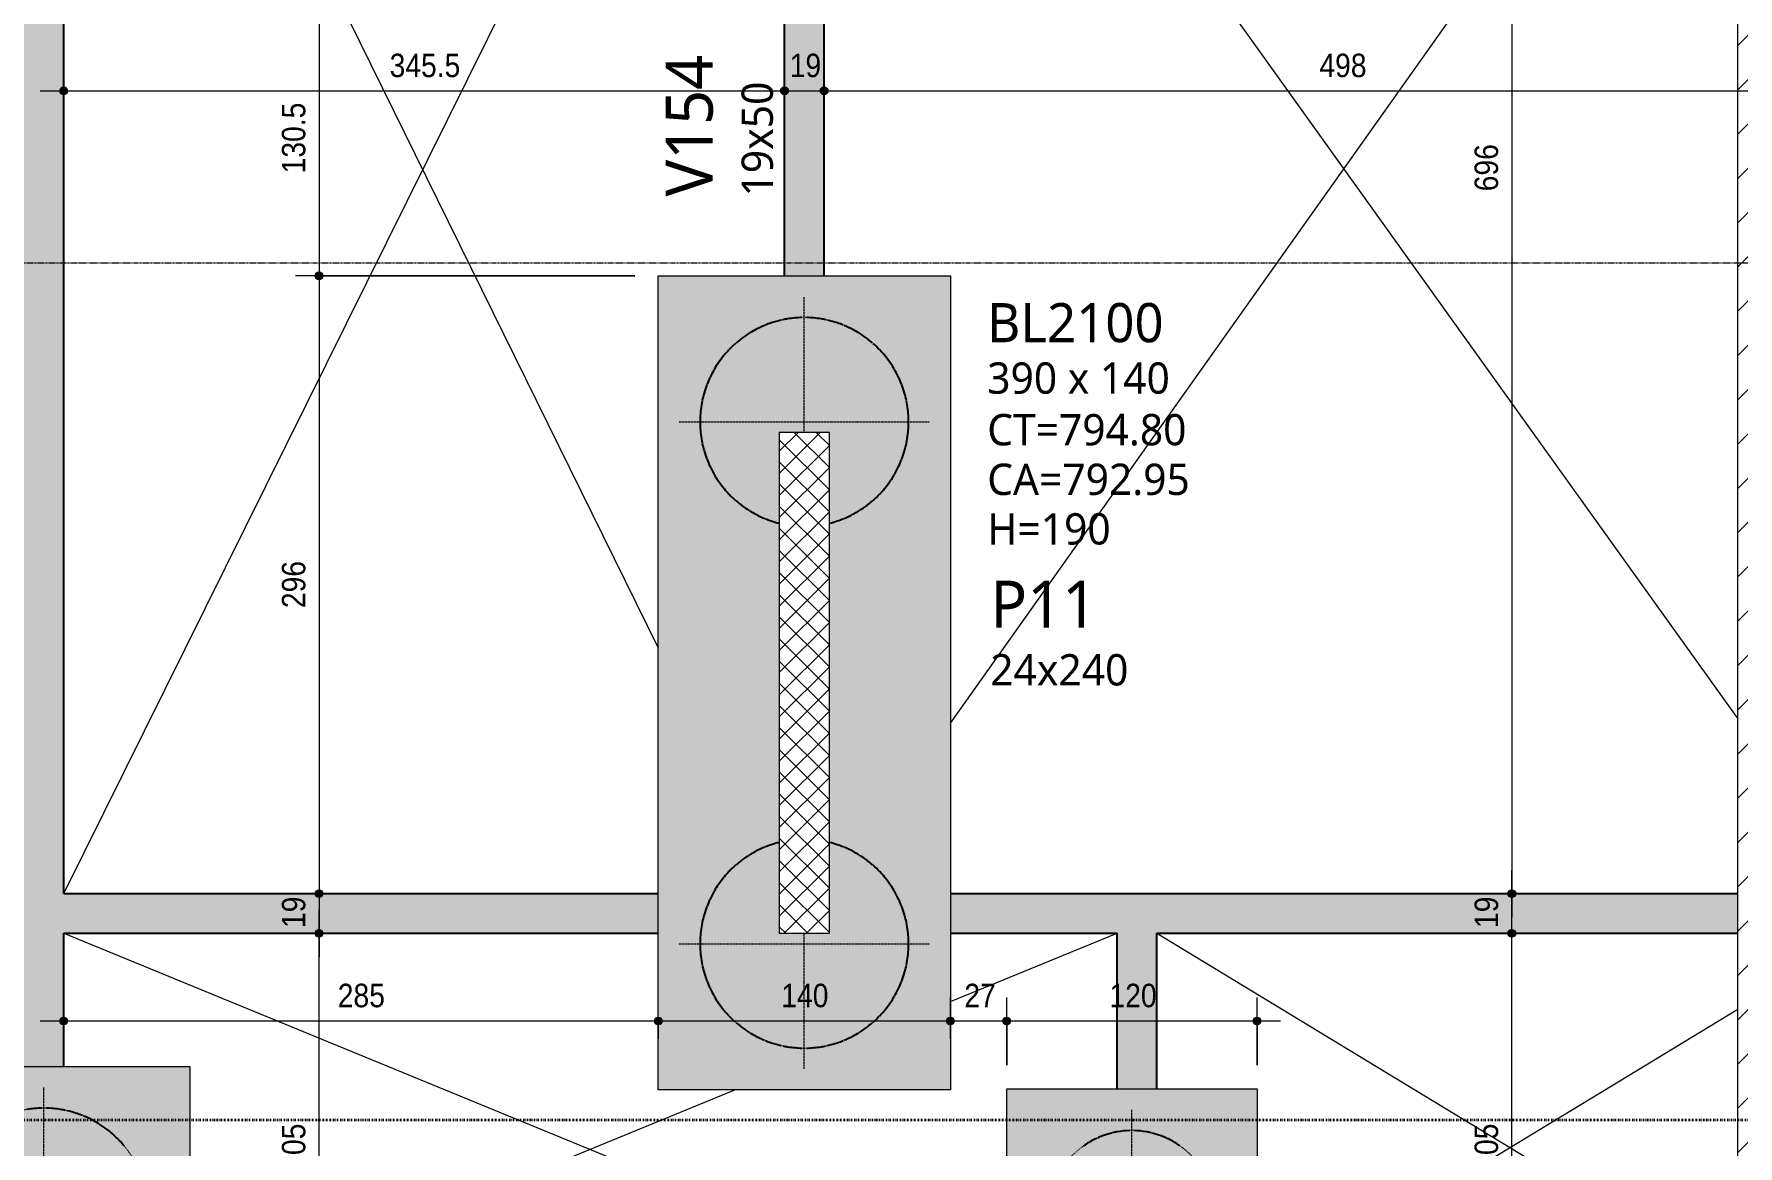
# Model space of a CAD drawing. Extents: x -2131 to 52870, y -3196 to 88043.
# Drawn here: x 44691 to 45508, y -129 to 404 of the extents above; entities that cross this region are included whole.
import ezdxf

# ---------------------------------------------------------------- set-up
doc = ezdxf.new("R2010")
doc.units = 0
for name, pattern in [('Centro de 6 mm', [1.32, 0.6, -0.24, 0.24, -0.24]), ('Dash dot', [1.5875, 0.635, -0.47625, 0, -0.47625]), ('Hidden', [0.714375, 0.47625, -0.238125]), ('Traço', [0.635, 0.3175, -0.3175])]:
    doc.linetypes.add(name, pattern=pattern)
for name, color, linetype, lineweight in [('A-ANNO-DIMS', 7, 'Continuous', 9), ('A-ANNO-DIMS-75', 7, 'Continuous', 9), ('A-DETL-GENF', 7, 'Continuous', 18), ('G-ANNO-SYMB', 7, 'Continuous', 9), ('S-BEAM', 7, 'Continuous', 25), ('S-BEAM-IDEN', 7, 'Continuous', 9), ('S-COLS-IDEN', 7, 'Continuous', 9), ('S-FNDN', 7, 'Continuous', 25), ('S-FNDN-HDLN', 7, 'Traço', 18), ('S-FNDN-IDEN', 7, 'Continuous', 9), ('S-GRID', 7, 'Continuous', 9)]:
    doc.layers.add(name, color=color, linetype=linetype, lineweight=lineweight)
doc.layers.add('A-DETL', color=7, linetype='Continuous', lineweight=18, true_color=0x00a600)
doc.styles.add('Fira Sans_3', font='', dxfattribs={"width": 0.9, "height": 11.25})
doc.styles.add('Gadugi', font='gadugi.ttf', dxfattribs={"height": 15})
doc.styles.add('Gadugi_6', font='gadugi.ttf', dxfattribs={"height": 22.5})
doc.styles.add('Gadugi_8', font='gadugi.ttf', dxfattribs={"height": 18.75})
doc.styles.get('Fira Sans_3').set_extended_font_data('Fira Sans')
doc.dimstyles.new('PED_1_5mm_ESQ_3', dxfattribs={"dimscale": 30.48, "dimtxt": 15.344768, "dimasz": 0.492126, "dimexe": 0.369094, "dimexo": 0.369094, "dimgap": 0.073819, "dimtad": 1, "dimdec": 1, "dimrnd": 0.5, "dimdsep": 46, "dimtxsty": 'Fira Sans_3', "dimblk1": 'DOTSMALL', "dimblk2": 'DOTSMALL', "dimsah": 1, "dimcen": 0.09, "dimdle": 0.369094, "dimazin": 0, "dimtfac": 1, "dimtdec": 4, "dimtix": 1, "dimtmove": 0, "dimatfit": 3, "dimfxl": 1, "dimtvp": 1, "dimtolj": 1, "dimtzin": 0, "dimarcsym": 2})
doc.dimstyles.new('PED_1_5mm_ESQ_7', dxfattribs={"dimscale": 30.48, "dimtxt": 15.344768, "dimasz": 0.492126, "dimexe": 0.369094, "dimexo": 0.369094, "dimgap": 0.073819, "dimtad": 1, "dimdec": 1, "dimrnd": 0.5, "dimdsep": 46, "dimtxsty": 'Fira Sans_3', "dimblk1": 'DOTSMALL', "dimblk2": 'DOTSMALL', "dimsah": 1, "dimcen": 0.09, "dimdle": 0.369094, "dimazin": 0, "dimtfac": 1, "dimtdec": 4, "dimtix": 1, "dimtmove": 0, "dimatfit": 3, "dimfxl": 1, "dimtvp": 1, "dimtolj": 1, "dimtzin": 0, "dimarcsym": 2})

# ---------------------------------------------------------------- blocks, each defined once
blk = doc.blocks.new('PED_BLRET-2EST_R01_2019 - 390x140x190-3763700-PL C 001 - FORMA DO TÉRREO')
at = {"layer": 'S-FNDN', "linetype": 'Hidden', "lineweight": 18}
for p, q in [((-130, 60), (-130, -60)), ((120, 60), (120, -60)), ((-190, 0), (-108.75, 0)), ((98.75, 0), (180, 0))]:
    blk.add_line(p, q, dxfattribs=at)
at = {"layer": 'S-FNDN-HDLN'}
for centre, start, end in [((-130, 0), 15.71071, 344.28929), ((120, 0), 360, 164.28929), ((120, 0), 195.71071, 360)]:
    blk.add_arc(centre, 50, start, end, dxfattribs=at)
blk = doc.blocks.new('PED_BLRET-2EST_R01_2019 - 390x140x190-V26-PL C 001 - FORMA DO TÉRREO')
at = {"layer": 'S-FNDN', "linetype": 'Hidden', "lineweight": 18}
for p, q in [((-130, 60), (-130, -60)), ((120, 60), (120, -60)), ((-190, 0), (-125, 0)), ((115, 0), (180, 0))]:
    blk.add_line(p, q, dxfattribs=at)
at = {"layer": 'S-FNDN-HDLN'}
for centre, start, end in [((-130, 0), 13.93555, 346.06445), ((120, 0), 360, 166.06445), ((120, 0), 193.93555, 360)]:
    blk.add_arc(centre, 50, start, end, dxfattribs=at)
blk = doc.blocks.new('PED_BLRET-2EST_R01_2019 - 320x120x150-3763704-PL C 001 - FORMA DO TÉRREO')
at = {"layer": 'S-FNDN', "linetype": 'Hidden', "lineweight": 18}
for p, q in [((-105, 50), (-105, -50)), ((95, 50), (95, -50)), ((-155, 0), (-84.5, 0)), ((74.5, 0), (145, 0))]:
    blk.add_line(p, q, dxfattribs=at)
at = {"layer": 'S-FNDN-HDLN'}
for centre, start, end in [((-105, 0), 17.52312, 342.47688), ((95, 0), 360, 162.47688), ((95, 0), 197.52312, 360)]:
    blk.add_arc(centre, 40, start, end, dxfattribs=at)
blk = doc.blocks.new('DIMBLOCK466-PL C 001 - FORMA DO TÉRREO')
at = {"layer": 'A-ANNO-DIMS-75', "transparency": 16777216}
h = blk.add_hatch(color=256, dxfattribs=at)
edge = h.paths.add_edge_path(flags=0)
edge.add_arc((44705.68, 376.72), 1.88, 0, 360)
h = blk.add_hatch(color=256, dxfattribs=at)
edge = h.paths.add_edge_path(flags=0)
edge.add_arc((45051.19, 376.72), 1.88, 0, 360)
for p, q in [((44705.68, 368.13), (44705.68, 387.97)), ((45051.19, 368.13), (45051.19, 387.97)), ((44694.43, 376.72), (45051.19, 376.72)), ((44705.68, 376.72), (44705.68, 368.13)), ((45051.19, 376.72), (45051.19, 368.13))]:
    blk.add_line(p, q, dxfattribs=at)
for centre in [(44705.68, 376.72), (45051.19, 376.72)]:
    blk.add_circle(centre, 1.88, dxfattribs=at)
at = {"layer": 'A-ANNO-DIMS-75', "color": 0, "transparency": 16777216, "insert": (44861.91, 394.55), "char_height": 11.25, "width": 39.6603, "attachment_point": 1, "line_spacing_factor": 1.049215, "style": 'Fira Sans_3'}
blk.add_mtext('345.5', dxfattribs=at)
blk = doc.blocks.new('_DotSmall')
at = {"color": 0, "linetype": 'ByBlock', "const_width": 0.5}
blk.add_lwpolyline([(-0.0625, 0, 1), (0.0625, 0, 1)], format="xyb", close=True, dxfattribs=at)
blk = doc.blocks.new('DIMBLOCK467-PL C 001 - FORMA DO TÉRREO')
at = {"layer": 'A-ANNO-DIMS-75', "transparency": 16777216}
h = blk.add_hatch(color=256, dxfattribs=at)
edge = h.paths.add_edge_path(flags=0)
edge.add_arc((45051.19, 376.72), 1.88, 0, 360)
h = blk.add_hatch(color=256, dxfattribs=at)
edge = h.paths.add_edge_path(flags=0)
edge.add_arc((45070.19, 376.72), 1.88, 0, 360)
for p, q in [((45051.19, 368.13), (45051.19, 387.97)), ((45070.19, 368.13), (45070.19, 387.97)), ((45051.19, 376.72), (45070.19, 376.72)), ((45051.19, 376.72), (45051.19, 368.13)), ((45070.19, 376.72), (45070.19, 368.13))]:
    blk.add_line(p, q, dxfattribs=at)
for centre in [(45051.19, 376.72), (45070.19, 376.72)]:
    blk.add_circle(centre, 1.88, dxfattribs=at)
at = {"layer": 'A-ANNO-DIMS-75', "color": 0, "transparency": 16777216, "insert": (45053.71, 394.55), "char_height": 11.25, "width": 16.7612, "attachment_point": 1, "line_spacing_factor": 1.049215, "style": 'Fira Sans_3'}
blk.add_mtext('19', dxfattribs=at)
blk = doc.blocks.new('DIMBLOCK468-PL C 001 - FORMA DO TÉRREO')
at = {"layer": 'A-ANNO-DIMS-75', "transparency": 16777216}
h = blk.add_hatch(color=256, dxfattribs=at)
edge = h.paths.add_edge_path(flags=0)
edge.add_arc((45070.19, 376.72), 1.88, 0, 360)
h = blk.add_hatch(color=256, dxfattribs=at)
edge = h.paths.add_edge_path(flags=0)
edge.add_arc((45568.19, 376.72), 1.88, 0, 360)
for p, q in [((45070.19, 368.13), (45070.19, 387.97)), ((45568.19, 368.13), (45568.19, 387.97)), ((45070.19, 376.72), (45568.19, 376.72)), ((45070.19, 376.72), (45070.19, 368.13)), ((45568.19, 376.72), (45568.19, 368.13))]:
    blk.add_line(p, q, dxfattribs=at)
for centre in [(45070.19, 376.72), (45568.19, 376.72)]:
    blk.add_circle(centre, 1.88, dxfattribs=at)
at = {"layer": 'A-ANNO-DIMS-75', "color": 0, "transparency": 16777216, "insert": (45307.58, 394.55), "char_height": 11.25, "width": 27.8567, "attachment_point": 1, "line_spacing_factor": 1.049215, "style": 'Fira Sans_3'}
blk.add_mtext('498', dxfattribs=at)
blk = doc.blocks.new('DIMBLOCK499-PL C 001 - FORMA DO TÉRREO')
at = {"layer": 'A-ANNO-DIMS-75', "transparency": 16777216}
h = blk.add_hatch(color=256, dxfattribs=at)
edge = h.paths.add_edge_path(flags=0)
edge.add_arc((44828.08, 418.72), 1.88, 0, 360)
h = blk.add_hatch(color=256, dxfattribs=at)
edge = h.paths.add_edge_path(flags=0)
edge.add_arc((44828.08, 288.12), 1.88, 0, 360)
for p, q in [((45015.02, 418.72), (44816.83, 418.72)), ((44828.08, 418.72), (44828.08, 288.12)), ((44828.08, 418.72), (45015.02, 418.72)), ((44979.44, 288.12), (44816.83, 288.12)), ((44828.08, 288.12), (44979.44, 288.12))]:
    blk.add_line(p, q, dxfattribs=at)
for centre in [(44828.08, 418.72), (44828.08, 288.12)]:
    blk.add_circle(centre, 1.88, dxfattribs=at)
at = {"layer": 'A-ANNO-DIMS-75', "color": 0, "transparency": 16777216, "insert": (44810.26, 337.19), "char_height": 11.25, "width": 38.9521, "attachment_point": 1, "rotation": 90, "line_spacing_factor": 1.049215, "style": 'Fira Sans_3'}
blk.add_mtext('130.5', dxfattribs=at)
blk = doc.blocks.new('DIMBLOCK500-PL C 001 - FORMA DO TÉRREO')
at = {"layer": 'A-ANNO-DIMS-75', "transparency": 16777216}
h = blk.add_hatch(color=256, dxfattribs=at)
edge = h.paths.add_edge_path(flags=0)
edge.add_arc((44828.08, 288.12), 1.88, 0, 360)
h = blk.add_hatch(color=256, dxfattribs=at)
edge = h.paths.add_edge_path(flags=0)
edge.add_arc((44828.08, -7.88), 1.87, 0, 360)
for p, q in [((44979.44, 288.12), (44816.83, 288.12)), ((44828.08, 288.12), (44828.08, -7.88)), ((44828.08, 288.12), (44979.44, 288.12)), ((44819.49, -7.88), (44839.33, -7.88)), ((44828.08, -7.88), (44819.49, -7.88))]:
    blk.add_line(p, q, dxfattribs=at)
for centre, radius in [((44828.08, 288.12), 1.88), ((44828.08, -7.88), 1.87)]:
    blk.add_circle(centre, radius, dxfattribs=at)
at = {"layer": 'A-ANNO-DIMS-75', "color": 0, "transparency": 16777216, "insert": (44810.26, 128.91), "char_height": 11.25, "width": 26.9124, "attachment_point": 1, "rotation": 90, "line_spacing_factor": 1.049215, "style": 'Fira Sans_3'}
blk.add_mtext('296', dxfattribs=at)
blk = doc.blocks.new('DIMBLOCK501-PL C 001 - FORMA DO TÉRREO')
at = {"layer": 'A-ANNO-DIMS-75', "transparency": 16777216}
h = blk.add_hatch(color=256, dxfattribs=at)
edge = h.paths.add_edge_path(flags=0)
edge.add_arc((44828.08, -7.88), 1.87, 0, 360)
h = blk.add_hatch(color=256, dxfattribs=at)
edge = h.paths.add_edge_path(flags=0)
edge.add_arc((44828.08, -26.88), 1.87, 0, 360)
for p, q in [((44819.49, -7.88), (44839.33, -7.88)), ((44828.08, -7.88), (44819.49, -7.88)), ((44828.08, -7.88), (44828.08, -38.13)), ((44819.49, -26.88), (44839.33, -26.88)), ((44828.08, -26.88), (44819.49, -26.88))]:
    blk.add_line(p, q, dxfattribs=at)
for centre in [(44828.08, -7.88), (44828.08, -26.88)]:
    blk.add_circle(centre, 1.87, dxfattribs=at)
at = {"layer": 'A-ANNO-DIMS-75', "color": 0, "transparency": 16777216, "insert": (44810.26, -24.36), "char_height": 11.25, "width": 16.7612, "attachment_point": 1, "rotation": 90, "line_spacing_factor": 1.049215, "style": 'Fira Sans_3'}
blk.add_mtext('19', dxfattribs=at)
blk = doc.blocks.new('DIMBLOCK505-PL C 001 - FORMA DO TÉRREO')
at = {"layer": 'A-ANNO-DIMS-75', "transparency": 16777216}
h = blk.add_hatch(color=256, dxfattribs=at)
edge = h.paths.add_edge_path(flags=0)
edge.add_arc((44828.08, -26.88), 1.88, 0, 360)
h = blk.add_hatch(color=256, dxfattribs=at)
edge = h.paths.add_edge_path(flags=0)
edge.add_arc((44828.08, -231.95), 1.88, 0, 360)
for p, q in [((44828.08, -231.95), (44828.08, -15.63)), ((44836.68, -26.88), (44816.83, -26.88)), ((44828.08, -26.88), (44836.68, -26.88)), ((44836.68, -231.95), (44816.83, -231.95)), ((44828.08, -231.95), (44836.68, -231.95))]:
    blk.add_line(p, q, dxfattribs=at)
for centre in [(44828.08, -26.88), (44828.08, -231.95)]:
    blk.add_circle(centre, 1.88, dxfattribs=at)
at = {"layer": 'A-ANNO-DIMS-75', "color": 0, "transparency": 16777216, "insert": (44810.26, -140.63), "char_height": 11.25, "width": 26.9124, "attachment_point": 1, "rotation": 90, "line_spacing_factor": 1.049215, "style": 'Fira Sans_3'}
blk.add_mtext('205', dxfattribs=at)
blk = doc.blocks.new('DIMBLOCK509-PL C 001 - FORMA DO TÉRREO')
at = {"layer": 'A-ANNO-DIMS-75', "transparency": 16777216}
h = blk.add_hatch(color=256, dxfattribs=at)
edge = h.paths.add_edge_path(flags=0)
edge.add_arc((44705.68, -68.88), 1.88, 0, 360)
h = blk.add_hatch(color=256, dxfattribs=at)
edge = h.paths.add_edge_path(flags=0)
edge.add_arc((44990.69, -68.88), 1.88, 0, 360)
for p, q in [((44705.68, -77.47), (44705.68, -57.63)), ((44990.69, -77.47), (44990.69, -57.63)), ((44694.43, -68.88), (44990.69, -68.88)), ((44705.68, -68.88), (44705.68, -77.47)), ((44990.69, -68.88), (44990.69, -77.47))]:
    blk.add_line(p, q, dxfattribs=at)
for centre in [(44705.68, -68.88), (44990.69, -68.88)]:
    blk.add_circle(centre, 1.88, dxfattribs=at)
at = {"layer": 'A-ANNO-DIMS-75', "color": 0, "transparency": 16777216, "insert": (44837.07, -51.05), "char_height": 11.25, "width": 26.6763, "attachment_point": 1, "line_spacing_factor": 1.049215, "style": 'Fira Sans_3'}
blk.add_mtext('285', dxfattribs=at)
blk = doc.blocks.new('DIMBLOCK510-PL C 001 - FORMA DO TÉRREO')
at = {"layer": 'A-ANNO-DIMS-75', "transparency": 16777216}
h = blk.add_hatch(color=256, dxfattribs=at)
edge = h.paths.add_edge_path(flags=0)
edge.add_arc((44990.69, -68.88), 1.88, 0, 360)
h = blk.add_hatch(color=256, dxfattribs=at)
edge = h.paths.add_edge_path(flags=0)
edge.add_arc((45130.69, -68.88), 1.88, 0, 360)
for p, q in [((44990.69, -77.47), (44990.69, -57.63)), ((45130.69, -77.47), (45130.69, -57.63)), ((44990.69, -68.88), (45130.69, -68.88)), ((44990.69, -68.88), (44990.69, -77.47)), ((45130.69, -68.88), (45130.69, -77.47))]:
    blk.add_line(p, q, dxfattribs=at)
for centre in [(44990.69, -68.88), (45130.69, -68.88)]:
    blk.add_circle(centre, 1.88, dxfattribs=at)
at = {"layer": 'A-ANNO-DIMS-75', "color": 0, "transparency": 16777216, "insert": (45049.67, -51.05), "char_height": 11.25, "width": 26.4402, "attachment_point": 1, "line_spacing_factor": 1.049215, "style": 'Fira Sans_3'}
blk.add_mtext('140', dxfattribs=at)
blk = doc.blocks.new('DIMBLOCK511-PL C 001 - FORMA DO TÉRREO')
at = {"layer": 'A-ANNO-DIMS-75', "transparency": 16777216}
h = blk.add_hatch(color=256, dxfattribs=at)
edge = h.paths.add_edge_path(flags=0)
edge.add_arc((45130.69, -68.88), 1.88, 0, 360)
h = blk.add_hatch(color=256, dxfattribs=at)
edge = h.paths.add_edge_path(flags=0)
edge.add_arc((45157.69, -68.88), 1.88, 0, 360)
for p, q in [((45130.69, -77.47), (45130.69, -57.63)), ((45157.69, -90.13), (45157.69, -57.63)), ((45130.69, -68.88), (45157.69, -68.88)), ((45130.69, -68.88), (45130.69, -77.47)), ((45157.69, -68.88), (45157.69, -90.13))]:
    blk.add_line(p, q, dxfattribs=at)
for centre in [(45130.69, -68.88), (45157.69, -68.88)]:
    blk.add_circle(centre, 1.88, dxfattribs=at)
at = {"layer": 'A-ANNO-DIMS-75', "color": 0, "transparency": 16777216, "insert": (45137.4, -51.05), "char_height": 11.25, "width": 16.2891, "attachment_point": 1, "line_spacing_factor": 1.049215, "style": 'Fira Sans_3'}
blk.add_mtext('27', dxfattribs=at)
blk = doc.blocks.new('DIMBLOCK512-PL C 001 - FORMA DO TÉRREO')
at = {"layer": 'A-ANNO-DIMS-75', "transparency": 16777216}
h = blk.add_hatch(color=256, dxfattribs=at)
edge = h.paths.add_edge_path(flags=0)
edge.add_arc((45157.69, -68.88), 1.88, 0, 360)
h = blk.add_hatch(color=256, dxfattribs=at)
edge = h.paths.add_edge_path(flags=0)
edge.add_arc((45277.69, -68.88), 1.88, 0, 360)
for p, q in [((45157.69, -90.13), (45157.69, -57.63)), ((45277.69, -90.13), (45277.69, -57.63)), ((45157.69, -68.88), (45288.94, -68.88)), ((45157.69, -68.88), (45157.69, -90.13)), ((45277.69, -68.88), (45277.69, -90.13))]:
    blk.add_line(p, q, dxfattribs=at)
for centre in [(45157.69, -68.88), (45277.69, -68.88)]:
    blk.add_circle(centre, 1.88, dxfattribs=at)
at = {"layer": 'A-ANNO-DIMS-75', "color": 0, "transparency": 16777216, "insert": (45206.97, -51.05), "char_height": 11.25, "width": 25.732, "attachment_point": 1, "line_spacing_factor": 1.049215, "style": 'Fira Sans_3'}
blk.add_mtext('120', dxfattribs=at)
blk = doc.blocks.new('DIMBLOCK541-PL C 001 - FORMA DO TÉRREO')
at = {"layer": 'A-ANNO-DIMS-75', "transparency": 16777216}
h = blk.add_hatch(color=256, dxfattribs=at)
edge = h.paths.add_edge_path(flags=0)
edge.add_arc((45399.79, 688.12), 1.88, 0, 360)
h = blk.add_hatch(color=256, dxfattribs=at)
edge = h.paths.add_edge_path(flags=0)
edge.add_arc((45399.79, -7.88), 1.87, 0, 360)
for p, q in [((45399.79, 699.37), (45399.79, -19.13)), ((45391.2, 688.12), (45411.04, 688.12)), ((45399.79, 688.12), (45391.2, 688.12)), ((45391.2, -7.88), (45411.04, -7.88)), ((45399.79, -7.88), (45391.2, -7.88))]:
    blk.add_line(p, q, dxfattribs=at)
for centre, radius in [((45399.79, 688.12), 1.88), ((45399.79, -7.88), 1.87)]:
    blk.add_circle(centre, radius, dxfattribs=at)
at = {"layer": 'A-ANNO-DIMS-75', "color": 0, "transparency": 16777216, "insert": (45381.97, 328.61), "char_height": 11.25, "width": 27.6206, "attachment_point": 1, "rotation": 90, "line_spacing_factor": 1.049215, "style": 'Fira Sans_3'}
blk.add_mtext('696', dxfattribs=at)
blk = doc.blocks.new('DIMBLOCK545-PL C 001 - FORMA DO TÉRREO')
at = {"layer": 'A-ANNO-DIMS-75', "transparency": 16777216}
h = blk.add_hatch(color=256, dxfattribs=at)
edge = h.paths.add_edge_path(flags=0)
edge.add_arc((45399.79, -26.88), 1.88, 0, 360)
h = blk.add_hatch(color=256, dxfattribs=at)
edge = h.paths.add_edge_path(flags=0)
edge.add_arc((45399.79, -231.95), 1.88, 0, 360)
for p, q in [((45408.39, -26.88), (45388.54, -26.88)), ((45399.79, -231.95), (45399.79, -26.88)), ((45399.79, -26.88), (45408.39, -26.88)), ((45408.39, -231.95), (45388.54, -231.95)), ((45399.79, -231.95), (45408.39, -231.95))]:
    blk.add_line(p, q, dxfattribs=at)
for centre in [(45399.79, -26.88), (45399.79, -231.95)]:
    blk.add_circle(centre, 1.88, dxfattribs=at)
at = {"layer": 'A-ANNO-DIMS-75', "color": 0, "transparency": 16777216, "insert": (45381.97, -140.63), "char_height": 11.25, "width": 26.9124, "attachment_point": 1, "rotation": 90, "line_spacing_factor": 1.049215, "style": 'Fira Sans_3'}
blk.add_mtext('205', dxfattribs=at)
blk = doc.blocks.new('DIMBLOCK546-PL C 001 - FORMA DO TÉRREO')
at = {"layer": 'A-ANNO-DIMS-75', "transparency": 16777216}
h = blk.add_hatch(color=256, dxfattribs=at)
edge = h.paths.add_edge_path(flags=0)
edge.add_arc((45399.79, -7.88), 1.87, 0, 360)
h = blk.add_hatch(color=256, dxfattribs=at)
edge = h.paths.add_edge_path(flags=0)
edge.add_arc((45399.79, -26.88), 1.88, 0, 360)
for p, q in [((45399.79, -26.88), (45399.79, 3.37)), ((45408.39, -7.88), (45388.54, -7.88)), ((45399.79, -7.88), (45408.39, -7.88)), ((45408.39, -26.88), (45388.54, -26.88)), ((45399.79, -26.88), (45408.39, -26.88))]:
    blk.add_line(p, q, dxfattribs=at)
for centre, radius in [((45399.79, -7.88), 1.87), ((45399.79, -26.88), 1.88)]:
    blk.add_circle(centre, radius, dxfattribs=at)
at = {"layer": 'A-ANNO-DIMS-75', "color": 0, "transparency": 16777216, "insert": (45381.97, -24.36), "char_height": 11.25, "width": 16.7612, "attachment_point": 1, "rotation": 90, "line_spacing_factor": 1.049215, "style": 'Fira Sans_3'}
blk.add_mtext('19', dxfattribs=at)

msp = doc.modelspace()

# ---------------------------------------------------------------- hatches: boundary and pattern name
at = {"layer": 'A-DETL-GENF', "true_color": 0x0000ff}
h = msp.add_hatch(dxfattribs=at)
h.set_pattern_fill('FP_9', color=5, style=0, pattern_type=2)
h.set_pattern_definition([(45, (44240.043, 0), (-5.3033, 5.3033), []), (135, (44240.043, 0), (-5.3033, -5.3033), [])])
h.paths.add_polyline_path([(45056.362, -26.881), (45072.691, -26.881), (45072.691, 213.119), (45048.691, 213.119), (45048.691, -26.881), (45052.869, -26.881)], flags=0)
at = {"layer": 'S-BEAM', "true_color": 0xf09862}
for points in [[(44705.68, -7.881), (44705.68, 688.119), (44686.68, 688.119), (44686.68, -7.881)], [(45070.191, 288.119), (45070.191, 418.715), (45051.191, 418.715), (45051.191, 288.119)], [(44362.847, -26.881), (44990.691, -26.881), (44990.691, -7.881), (44357.178, -7.881), (44357.178, -26.881)], [(45277.688, -26.881), (45508.191, -26.881), (45508.191, -7.881), (45130.691, -7.881), (45130.691, -26.881), (45234.544, -26.881)], [(44705.68, -90.631), (44705.68, -26.881), (44686.68, -26.881), (44686.68, -90.631)], [(45210.688, -101.381), (45229.688, -101.381), (45229.688, -26.881), (45210.688, -26.881), (45210.688, -97.906)]]:
    msp.add_hatch(color=21, dxfattribs=at).paths.add_polyline_path(points, flags=0)
at = {"layer": 'S-FNDN', "lineweight": 18, "true_color": 0xff8000}
h = msp.add_hatch(dxfattribs=at)
h.set_pattern_fill('FP_6', color=30, style=0, pattern_type=2)
h.set_pattern_definition([(45, (44240.043, 0), (-10.6066, 10.6066), [])])
h.paths.add_polyline_path([(45588.191, -778.057), (45648.191, -778.057), (45648.191, 861.943), (45508.191, 861.943), (45508.191, -778.057), (45568.191, -778.057)], flags=0)
h.paths.add_polyline_path([(45568.191, -742.381), (45568.191, -179.849), (45588.191, -179.849), (45588.191, -742.381)], flags=0)
h.paths.add_polyline_path([(45583.191, -113.881), (45568.191, -113.881), (45568.191, 41.101), (45588.191, 41.101), (45588.191, -113.881)], flags=0)
h.paths.add_polyline_path([(45588.191, 107.169), (45568.191, 107.201), (45568.191, 707.119), (45588.191, 707.119), (45588.191, 107.201)], flags=0)
at = {"layer": 'S-FNDN', "true_color": 0xf09862}
h = msp.add_hatch(color=21, dxfattribs=at)
h.paths.add_polyline_path([(45130.691, -101.881), (45130.691, 288.119), (44990.691, 288.119), (44990.691, -101.881)], flags=0)
h.paths.add_polyline_path([(45060.691, -81.881), (45052.869, -81.265), (45045.24, -79.434), (45037.991, -76.431), (45031.301, -72.332), (45025.335, -67.236), (45020.24, -61.27), (45016.14, -54.58), (45013.138, -47.332), (45011.306, -39.702), (45010.691, -31.881), (45011.306, -24.059), (45013.138, -16.43), (45016.14, -9.181), (45020.24, -2.491), (45025.335, 3.475), (45031.301, 8.57), (45037.991, 12.67), (45045.24, 15.672), (45048.691, 16.501), (45048.691, 169.738), (45045.24, 170.566), (45037.991, 173.569), (45031.301, 177.668), (45025.335, 182.764), (45020.24, 188.73), (45016.14, 195.42), (45013.138, 202.668), (45011.306, 210.298), (45010.691, 218.119), (45011.306, 225.941), (45013.138, 233.57), (45016.14, 240.819), (45020.24, 247.509), (45025.335, 253.475), (45031.301, 258.57), (45037.991, 262.67), (45045.24, 265.672), (45052.869, 267.504), (45060.691, 268.119), (45068.512, 267.504), (45076.142, 265.672), (45083.39, 262.67), (45090.08, 258.57), (45096.046, 253.475), (45101.142, 247.509), (45105.241, 240.819), (45108.244, 233.57), (45110.075, 225.941), (45110.691, 218.119), (45110.075, 210.298), (45108.244, 202.668), (45105.241, 195.42), (45101.142, 188.73), (45096.046, 182.764), (45090.08, 177.668), (45083.39, 173.569), (45076.142, 170.566), (45072.691, 169.738), (45072.691, 16.501), (45076.142, 15.672), (45083.39, 12.67), (45090.08, 8.57), (45096.046, 3.475), (45101.142, -2.491), (45105.241, -9.181), (45108.244, -16.43), (45110.075, -24.059), (45110.691, -31.881), (45110.075, -39.702), (45108.244, -47.332), (45105.241, -54.58), (45101.142, -61.27), (45096.046, -67.236), (45090.08, -72.332), (45083.39, -76.431), (45076.142, -79.434), (45068.512, -81.265)], flags=0)
for points in [[(45048.691, 169.738), (45048.691, 213.119), (45072.691, 213.119), (45072.691, 169.738), (45076.142, 170.566), (45083.39, 173.569), (45090.08, 177.668), (45096.046, 182.764), (45101.142, 188.73), (45105.241, 195.42), (45108.244, 202.668), (45110.075, 210.298), (45110.691, 218.119), (45110.075, 225.941), (45108.244, 233.57), (45105.241, 240.819), (45101.142, 247.509), (45096.046, 253.475), (45090.08, 258.57), (45083.39, 262.67), (45076.142, 265.672), (45068.512, 267.504), (45060.691, 268.119), (45052.869, 267.504), (45045.24, 265.672), (45037.991, 262.67), (45031.301, 258.57), (45025.335, 253.475), (45020.24, 247.509), (45016.14, 240.819), (45013.138, 233.57), (45011.306, 225.941), (45010.691, 218.119), (45011.306, 210.298), (45013.138, 202.668), (45016.14, 195.42), (45020.24, 188.73), (45025.335, 182.764), (45031.301, 177.668), (45037.991, 173.569), (45045.24, 170.566)], [(45060.691, -81.881), (45068.512, -81.265), (45076.142, -79.434), (45083.39, -76.431), (45090.08, -72.332), (45096.046, -67.236), (45101.142, -61.27), (45105.241, -54.58), (45108.244, -47.332), (45110.075, -39.702), (45110.691, -31.881), (45110.075, -24.059), (45108.244, -16.43), (45105.241, -9.181), (45101.142, -2.491), (45096.046, 3.475), (45090.08, 8.57), (45083.39, 12.67), (45076.142, 15.672), (45072.691, 16.501), (45072.691, -26.881), (45048.691, -26.881), (45048.691, 16.501), (45045.24, 15.672), (45037.991, 12.67), (45031.301, 8.57), (45025.335, 3.475), (45020.24, -2.491), (45016.14, -9.181), (45013.138, -16.43), (45011.306, -24.059), (45010.691, -31.881), (45011.306, -39.702), (45013.138, -47.332), (45016.14, -54.58), (45020.24, -61.27), (45025.335, -67.236), (45031.301, -72.332), (45037.991, -76.431), (45045.24, -79.434), (45052.869, -81.265)], [(44709.691, -208.652), (44711.642, -208.184), (44718.89, -205.181), (44725.58, -201.082), (44731.546, -195.986), (44736.642, -190.02), (44740.741, -183.33), (44743.744, -176.082), (44745.575, -168.452), (44746.191, -160.631), (44745.575, -152.809), (44743.744, -145.18), (44740.741, -137.931), (44736.642, -131.241), (44731.546, -125.275), (44725.58, -120.18), (44718.89, -116.08), (44711.642, -113.078), (44704.012, -111.246), (44696.191, -110.631), (44688.369, -111.246), (44680.74, -113.078), (44673.491, -116.08), (44666.801, -120.18), (44660.835, -125.275), (44655.74, -131.241), (44651.64, -137.931), (44648.638, -145.18), (44646.806, -152.809), (44646.191, -160.631), (44646.806, -168.452), (44648.638, -176.082), (44651.64, -183.33), (44655.74, -190.02), (44660.835, -195.986), (44666.801, -201.082), (44673.491, -205.181), (44680.74, -208.184), (44682.691, -208.652), (44682.691, -181.881), (44709.691, -181.881), (44709.691, -208.493)], [(45205.688, -199.419), (45205.688, -181.881), (45229.688, -181.881), (45229.688, -199.419), (45231.369, -198.968), (45237.688, -196.022), (45243.4, -192.023), (45248.33, -187.092), (45252.329, -181.381), (45255.276, -175.062), (45257.081, -168.327), (45257.688, -161.381), (45257.081, -154.435), (45255.276, -147.7), (45252.329, -141.381), (45248.33, -135.669), (45243.4, -130.739), (45237.688, -126.74), (45231.369, -123.793), (45224.634, -121.988), (45217.688, -121.381), (45210.742, -121.988), (45204.008, -123.793), (45197.688, -126.74), (45191.977, -130.739), (45187.047, -135.669), (45183.047, -141.381), (45180.101, -147.7), (45178.296, -154.435), (45177.688, -161.381), (45178.296, -168.327), (45180.101, -175.062), (45183.047, -181.381), (45187.047, -187.092), (45191.977, -192.023), (45197.688, -196.022), (45204.008, -198.968)]]:
    msp.add_hatch(color=21, dxfattribs=at).paths.add_polyline_path(points, flags=0)
h = msp.add_hatch(color=21, dxfattribs=at)
h.paths.add_polyline_path([(44626.191, -480.631), (44766.191, -480.631), (44766.191, -90.631), (44626.191, -90.631), (44626.191, -451.082)], flags=0)
h.paths.add_polyline_path([(44696.191, -460.631), (44688.369, -460.015), (44680.74, -458.184), (44673.491, -455.181), (44666.801, -451.082), (44660.835, -445.986), (44655.74, -440.02), (44651.64, -433.33), (44648.638, -426.082), (44646.806, -418.452), (44646.191, -410.631), (44646.806, -402.809), (44648.638, -395.18), (44651.64, -387.931), (44655.74, -381.241), (44660.835, -375.275), (44666.801, -370.18), (44673.491, -366.08), (44680.74, -363.078), (44682.691, -362.61), (44682.691, -208.652), (44680.74, -208.184), (44673.491, -205.181), (44666.801, -201.082), (44660.835, -195.986), (44655.74, -190.02), (44651.64, -183.33), (44648.638, -176.082), (44646.806, -168.452), (44646.191, -160.631), (44646.806, -152.809), (44648.638, -145.18), (44651.64, -137.931), (44655.74, -131.241), (44660.835, -125.275), (44666.801, -120.18), (44673.491, -116.08), (44680.74, -113.078), (44688.369, -111.246), (44696.191, -110.631), (44704.012, -111.246), (44711.642, -113.078), (44718.89, -116.08), (44725.58, -120.18), (44731.546, -125.275), (44736.642, -131.241), (44740.741, -137.931), (44743.744, -145.18), (44745.575, -152.809), (44746.191, -160.631), (44745.575, -168.452), (44743.744, -176.082), (44740.741, -183.33), (44736.642, -190.02), (44731.546, -195.986), (44725.58, -201.082), (44718.89, -205.181), (44711.642, -208.184), (44709.691, -208.652), (44709.691, -362.61), (44711.642, -363.078), (44718.89, -366.08), (44725.58, -370.18), (44731.546, -375.275), (44736.642, -381.241), (44740.741, -387.931), (44743.744, -395.18), (44745.575, -402.809), (44746.191, -410.631), (44745.575, -418.452), (44743.744, -426.082), (44740.741, -433.33), (44736.642, -440.02), (44731.546, -445.986), (44725.58, -451.082), (44718.89, -455.181), (44711.642, -458.184), (44704.012, -460.015)], flags=0)
h = msp.add_hatch(color=21, dxfattribs=at)
h.paths.add_polyline_path([(45157.688, -421.381), (45277.688, -421.381), (45277.688, -101.381), (45157.688, -101.381), (45157.688, -396.022)], flags=0)
h.paths.add_polyline_path([(45217.688, -401.381), (45210.742, -400.773), (45204.008, -398.968), (45197.688, -396.022), (45191.977, -392.023), (45187.047, -387.092), (45183.047, -381.381), (45180.101, -375.062), (45178.296, -368.327), (45177.688, -361.381), (45178.296, -354.435), (45180.101, -347.7), (45183.047, -341.381), (45187.047, -335.669), (45191.977, -330.739), (45197.688, -326.74), (45204.008, -323.793), (45205.688, -323.343), (45205.688, -199.419), (45204.008, -198.968), (45197.688, -196.022), (45191.977, -192.023), (45187.047, -187.092), (45183.047, -181.381), (45180.101, -175.062), (45178.296, -168.327), (45177.688, -161.381), (45178.296, -154.435), (45180.101, -147.7), (45183.047, -141.381), (45187.047, -135.669), (45191.977, -130.739), (45197.688, -126.74), (45204.008, -123.793), (45210.742, -121.988), (45217.688, -121.381), (45224.634, -121.988), (45231.369, -123.793), (45237.688, -126.74), (45243.4, -130.739), (45248.33, -135.669), (45252.329, -141.381), (45255.276, -147.7), (45257.081, -154.435), (45257.688, -161.381), (45257.081, -168.327), (45255.276, -175.062), (45252.329, -181.381), (45248.33, -187.092), (45243.4, -192.023), (45237.688, -196.022), (45231.369, -198.968), (45229.688, -199.419), (45229.688, -323.343), (45231.369, -323.793), (45237.688, -326.74), (45243.4, -330.739), (45248.33, -335.669), (45252.329, -341.381), (45255.276, -347.7), (45257.081, -354.435), (45257.688, -361.381), (45257.081, -368.327), (45255.276, -375.062), (45252.329, -381.381), (45248.33, -387.092), (45243.4, -392.023), (45237.688, -396.022), (45231.369, -398.968), (45224.634, -400.773)], flags=0)

# ---------------------------------------------------------------- linework, layer by layer
at = {"layer": 'A-DETL', "color": 9, "true_color": 0xc0c0c0}
for p, q in [((44705.68, 688.119), (44990.691, 109.807)), ((45130.691, 73.798), (45508.191, 605.413)), ((45169.945, 547.56), (45508.191, 75.802)), ((44705.68, -7.881), (44969.532, 523.715)), ((44705.68, -26.881), (45157.688, -212.263)), ((45130.691, -59.625), (45210.688, -26.881)), ((45229.688, -26.881), (45508.191, -195.601)), ((45277.688, -202.87), (45508.191, -63.229)), ((44766.191, -208.823), (45027.458, -101.881))]:
    msp.add_line(p, q, dxfattribs=at)
at = {"layer": 'A-DETL', "color": 7}
for p, q in [((45072.691, 213.119), (45048.691, 213.119)), ((45048.691, 213.119), (45048.691, -26.881)), ((45072.691, -26.881), (45072.691, 213.119)), ((45048.691, -26.881), (45072.691, -26.881))]:
    msp.add_line(p, q, dxfattribs=at)
at = {"layer": 'G-ANNO-SYMB', "linetype": 'Centro de 6 mm'}
msp.add_line((42240.706, 294.366), (45743.993, 294.366), dxfattribs=at)
at = {"layer": 'S-BEAM'}
for p, q in [((44705.68, -7.881), (44705.68, 688.119)), ((45051.191, 288.119), (45051.191, 418.715)), ((45070.191, 288.119), (45070.191, 418.715)), ((44705.68, -7.881), (44990.691, -7.881)), ((45130.691, -7.881), (45508.191, -7.881)), ((44705.68, -26.881), (44990.691, -26.881)), ((44705.68, -90.631), (44705.68, -26.881)), ((45130.691, -26.881), (45210.688, -26.881)), ((45210.688, -101.381), (45210.688, -26.881)), ((45229.688, -26.881), (45508.191, -26.881)), ((45229.688, -101.381), (45229.688, -26.881))]:
    msp.add_line(p, q, dxfattribs=at)
at = {"layer": 'S-FNDN', "lineweight": 18}
for p, q in [((45508.191, -778.057), (45508.191, 861.943)), ((44990.691, 288.119), (45130.691, 288.119)), ((44990.691, -101.881), (44990.691, 288.119)), ((45130.691, 288.119), (45130.691, -101.881)), ((44626.191, -90.631), (44766.191, -90.631)), ((44766.191, -90.631), (44766.191, -480.631)), ((45130.691, -101.881), (44990.691, -101.881)), ((45157.688, -101.381), (45277.688, -101.381)), ((45157.688, -421.381), (45157.688, -101.381)), ((45277.688, -101.381), (45277.688, -421.381))]:
    msp.add_line(p, q, dxfattribs=at)
at = {"layer": 'S-FNDN'}
for centre, radius, start, end in [((45060.691, 218.119), 50, 117.776311, 121.470777), ((45060.691, 218.119), 50, 112.442561, 117.692618), ((45060.691, 218.119), 50, 108.528439, 111.891858), ((45060.691, 218.119), 50, 102.774008, 108.449497), ((45060.691, 218.119), 50, 99.281546, 101.856211), ((45060.691, 218.119), 50, 91.376664, 99.206841), ((45060.691, 218.119), 50, 80.793159, 88.623336), ((45060.691, 218.119), 50, 78.143789, 80.718454), ((45060.691, 218.119), 50, 71.550503, 77.225992), ((45060.691, 218.119), 50, 68.108142, 71.471561), ((45060.691, 218.119), 50, 62.307382, 67.557439), ((45060.691, 218.119), 50, 58.529223, 62.223689), ((45060.691, 218.119), 50, 131.20347, 136.180788), ((45060.691, 218.119), 50, 127.025389, 130.897475), ((45060.691, 218.119), 50, 121.864163, 126.936329), ((45060.691, 218.119), 50, 53.063671, 58.135837), ((45060.691, 218.119), 50, 49.102525, 52.974611), ((45060.691, 218.119), 50, 43.819212, 48.79653), ((45060.691, 218.119), 50, 145.528384, 149.575314), ((45060.691, 218.119), 50, 140.505392, 145.426198), ((45060.691, 218.119), 50, 136.275958, 140.255004), ((45060.691, 218.119), 50, 39.744996, 43.724042), ((45060.691, 218.119), 50, 34.573802, 39.494608), ((45060.691, 218.119), 50, 30.424686, 34.471616), ((45060.691, 218.119), 50, 154.783152, 158.873319), ((45060.691, 218.119), 50, 149.78721, 154.672823), ((45060.691, 218.119), 50, 25.327177, 30.21279), ((45060.691, 218.119), 50, 21.126681, 25.216848), ((45060.691, 218.119), 50, 164.040907, 168.156917), ((45060.691, 218.119), 50, 159.056991, 163.921017), ((45060.691, 218.119), 50, 16.078983, 20.943009), ((45060.691, 218.119), 50, 11.843083, 15.959093), ((45060.691, 218.119), 50, 173.30254, 177.430685), ((45060.691, 218.119), 50, 168.31901, 173.171265), ((45060.691, 218.119), 50, 6.828735, 11.68099), ((45060.691, 218.119), 50, 2.569315, 6.69746), ((45060.691, 218.119), 50, 177.575746, 182.424254), ((45060.691, 218.119), 50, 182.569315, 186.69746), ((45060.691, 218.119), 50, 353.30254, 357.430685), ((45060.691, 218.119), 50, 357.575746, 2.424254), ((45060.691, 218.119), 50, 186.828735, 191.68099), ((45060.691, 218.119), 50, 191.843083, 195.959093), ((45060.691, 218.119), 50, 196.078983, 200.943009), ((45060.691, 218.119), 50, 339.056991, 343.921017), ((45060.691, 218.119), 50, 344.040907, 348.156917), ((45060.691, 218.119), 50, 348.31901, 353.171265), ((45060.691, 218.119), 50, 201.126681, 205.216848), ((45060.691, 218.119), 50, 205.327177, 210.21279), ((45060.691, 218.119), 50, 329.78721, 334.672823), ((45060.691, 218.119), 50, 334.783152, 338.873319), ((45060.691, 218.119), 50, 210.424686, 214.471616), ((45060.691, 218.119), 50, 214.573802, 219.494608), ((45060.691, 218.119), 50, 320.505392, 325.426198), ((45060.691, 218.119), 50, 325.528384, 329.575314), ((45060.691, 218.119), 50, 219.744996, 223.724042), ((45060.691, 218.119), 50, 223.819212, 228.79653), ((45060.691, 218.119), 50, 229.102525, 232.974611), ((45060.691, 218.119), 50, 307.025389, 310.897475), ((45060.691, 218.119), 50, 311.20347, 316.180788), ((45060.691, 218.119), 50, 316.275958, 320.255004), ((45060.691, 218.119), 50, 233.063671, 238.135837), ((45060.691, 218.119), 50, 238.529223, 242.223689), ((45060.691, 218.119), 50, 242.307382, 247.557439), ((45060.691, 218.119), 50, 248.108142, 251.471561), ((45060.691, 218.119), 50, 288.528439, 291.891858), ((45060.691, 218.119), 50, 292.442561, 297.692618), ((45060.691, 218.119), 50, 297.776311, 301.470777), ((45060.691, 218.119), 50, 301.864163, 306.936329), ((45060.691, 218.119), 50, 251.550503, 256.070931), ((45060.691, 218.119), 50, 283.929069, 288.449497), ((45060.691, -31.881), 50, 103.929069, 108.449497), ((45060.691, -31.881), 50, 71.550503, 76.070931), ((45060.691, -31.881), 50, 121.864163, 126.936329), ((45060.691, -31.881), 50, 117.776311, 121.470777), ((45060.691, -31.881), 50, 112.442561, 117.692618), ((45060.691, -31.881), 50, 108.528439, 111.891858), ((45060.691, -31.881), 50, 68.108142, 71.471561), ((45060.691, -31.881), 50, 62.307382, 67.557439), ((45060.691, -31.881), 50, 58.529223, 62.223689), ((45060.691, -31.881), 50, 53.063671, 58.135837), ((45060.691, -31.881), 50, 136.275958, 140.255004), ((45060.691, -31.881), 50, 131.20347, 136.180788), ((45060.691, -31.881), 50, 127.025389, 130.897475), ((45060.691, -31.881), 50, 49.102525, 52.974611), ((45060.691, -31.881), 50, 43.819212, 48.79653), ((45060.691, -31.881), 50, 39.744996, 43.724042), ((45060.691, -31.881), 50, 149.78721, 154.672823), ((45060.691, -31.881), 50, 145.528384, 149.575314), ((45060.691, -31.881), 50, 140.505392, 145.426198), ((45060.691, -31.881), 50, 34.573802, 39.494608), ((45060.691, -31.881), 50, 30.424686, 34.471616), ((45060.691, -31.881), 50, 25.327177, 30.21279), ((45060.691, -31.881), 50, 159.056991, 163.921017), ((45060.691, -31.881), 50, 154.783152, 158.873319), ((45060.691, -31.881), 50, 21.126681, 25.216848), ((45060.691, -31.881), 50, 16.078983, 20.943009), ((45060.691, -31.881), 50, 168.31901, 173.171265), ((45060.691, -31.881), 50, 164.040907, 168.156917), ((45060.691, -31.881), 50, 11.843083, 15.959093), ((45060.691, -31.881), 50, 6.828735, 11.68099), ((45060.691, -31.881), 50, 177.575746, 182.424254), ((45060.691, -31.881), 50, 173.30254, 177.430685), ((45060.691, -31.881), 50, 2.569315, 6.69746), ((45060.691, -31.881), 50, 357.575746, 2.424254), ((45060.691, -31.881), 50, 182.569315, 186.69746), ((45060.691, -31.881), 50, 186.828735, 191.68099), ((45060.691, -31.881), 50, 348.31901, 353.171265), ((45060.691, -31.881), 50, 353.30254, 357.430685), ((45060.691, -31.881), 50, 191.843083, 195.959093), ((45060.691, -31.881), 50, 196.078983, 200.943009), ((45060.691, -31.881), 50, 339.056991, 343.921017), ((45060.691, -31.881), 50, 344.040907, 348.156917), ((45060.691, -31.881), 50, 201.126681, 205.216848), ((45060.691, -31.881), 50, 205.327177, 210.21279), ((45060.691, -31.881), 50, 329.78721, 334.672823), ((45060.691, -31.881), 50, 334.783152, 338.873319), ((45060.691, -31.881), 50, 210.424686, 214.471616), ((45060.691, -31.881), 50, 214.573802, 219.494608), ((45060.691, -31.881), 50, 219.744996, 223.724042), ((45060.691, -31.881), 50, 316.275958, 320.255004), ((45060.691, -31.881), 50, 320.505392, 325.426198), ((45060.691, -31.881), 50, 325.528384, 329.575314), ((45060.691, -31.881), 50, 223.819212, 228.79653), ((45060.691, -31.881), 50, 229.102525, 232.974611), ((45060.691, -31.881), 50, 233.063671, 238.135837), ((45060.691, -31.881), 50, 301.864163, 306.936329), ((45060.691, -31.881), 50, 307.025389, 310.897475), ((45060.691, -31.881), 50, 311.20347, 316.180788), ((45060.691, -31.881), 50, 238.529223, 242.223689), ((45060.691, -31.881), 50, 242.307382, 247.557439), ((45060.691, -31.881), 50, 248.108142, 251.471561), ((45060.691, -31.881), 50, 251.550503, 257.225992), ((45060.691, -31.881), 50, 258.143789, 260.718454), ((45060.691, -31.881), 50, 260.793159, 268.623336), ((45060.691, -31.881), 50, 271.376664, 279.206841), ((45060.691, -31.881), 50, 279.281546, 281.856211), ((45060.691, -31.881), 50, 282.774008, 288.449497), ((45060.691, -31.881), 50, 288.528439, 291.891858), ((45060.691, -31.881), 50, 292.442561, 297.692618), ((45060.691, -31.881), 50, 297.776311, 301.470777), ((44696.191, -160.631), 50, 91.376664, 99.206841), ((44696.191, -160.631), 50, 80.793159, 88.623336), ((44696.191, -160.631), 50, 78.143789, 80.718454), ((44696.191, -160.631), 50, 71.550503, 77.225992), ((44696.191, -160.631), 50, 68.108142, 71.471561), ((44696.191, -160.631), 50, 62.307382, 67.557439), ((44696.191, -160.631), 50, 58.529223, 62.223689), ((44696.191, -160.631), 50, 53.063671, 58.135837), ((44696.191, -160.631), 50, 49.102525, 52.974611), ((45217.688, -161.381), 40, 100.346686, 103.262407), ((45217.688, -161.381), 40, 91.386057, 100.26228), ((45217.688, -161.381), 40, 79.73772, 88.613943), ((45217.688, -161.381), 40, 76.737593, 79.653314), ((44696.191, -160.631), 50, 43.819212, 48.79653), ((44696.191, -160.631), 50, 39.744996, 43.724042), ((45217.688, -161.381), 40, 120.964352, 125.093462), ((45217.688, -161.381), 40, 114.981262, 120.868409), ((45217.688, -161.381), 40, 110.654759, 114.426781), ((45217.688, -161.381), 40, 104.186478, 110.564958), ((45217.688, -161.381), 40, 69.435042, 75.813522), ((45217.688, -161.381), 40, 65.573219, 69.345241), ((45217.688, -161.381), 40, 59.131591, 65.018738), ((45217.688, -161.381), 40, 54.906538, 59.035648)]:
    msp.add_arc(centre, radius, start, end, dxfattribs=at)
at = {"layer": 'S-GRID', "color": 152, "linetype": 'Dash dot', "lineweight": 35, "true_color": 0x0070c0}
msp.add_line((46534.806, -116.449), (42376.065, -116.449), dxfattribs=at)

# ---------------------------------------------------------------- block references
at = {"layer": 'S-FNDN', "linetype": 'Hidden', "lineweight": 18}
for name, p, rotation in [('PED_BLRET-2EST_R01_2019 - 390x140x190-V26-PL C 001 - FORMA DO TÉRREO', (45060.691, 98.119), 89.99999999999984), ('PED_BLRET-2EST_R01_2019 - 390x140x190-3763700-PL C 001 - FORMA DO TÉRREO', (44696.191, -280.631), 89.99999999999984), ('PED_BLRET-2EST_R01_2019 - 320x120x150-3763704-PL C 001 - FORMA DO TÉRREO', (45217.688, -256.381), 89.99999999999991)]:
    msp.add_blockref(name, p, dxfattribs=dict(at, rotation=rotation))

# ---------------------------------------------------------------- texts
at = {"layer": 'S-BEAM-IDEN', "attachment_point": 1, "rotation": 90}
for s, insert, char_height, width, style in [('V154', (44994.282, 326.114), 22.5, 87.18352, 'Gadugi_6'), ('19x50', (45030.613, 326.114), 15, 67.34175, 'Gadugi')]:
    msp.add_mtext(s, dxfattribs=dict(at, insert=insert, char_height=char_height, width=width, style=style))
at = {"layer": 'S-COLS-IDEN', "attachment_point": 1}
for s, insert, char_height, width, style in [('P11', (45149.81, 142.094), 22.5, 63.73416, 'Gadugi_6'), ('24x240', (45149.81, 106.859), 15, 81.17086, 'Gadugi')]:
    msp.add_mtext(s, dxfattribs=dict(at, insert=insert, char_height=char_height, width=width, style=style))
at = {"layer": 'S-FNDN-IDEN', "color": 5, "true_color": 0x0000ff, "insert": (45148.357, 275.052), "char_height": 18.75, "width": 102.81642, "attachment_point": 1, "style": 'Gadugi_8'}
msp.add_mtext('BL2100', dxfattribs=at)
at = {"layer": 'S-FNDN-IDEN', "char_height": 15, "attachment_point": 1, "style": 'Gadugi'}
for s, insert, width in [('390 x 140', (45148.357, 246.638), 109.43034), ('CT=794.80', (45148.357, 221.909), 122.05692), ('CA=792.95', (45148.357, 198.13), 125.06325), ('H=190', (45148.357, 174.385), 77.56327)]:
    msp.add_mtext(s, dxfattribs=dict(at, insert=insert, width=width))

# ---------------------------------------------------------------- dimensions: what is measured, and where the dimension line sits
at = {"layer": 'A-ANNO-DIMS'}
for base, p1, p2, override, picture, middle in [((45399.795, -7.881), (45402.446, 688.119), (45402.446, -7.881), {"dimpost": '<>', "dimfxl": 695.999993}, 'DIMBLOCK541-PL C 001 - FORMA DO TÉRREO', (45391.74, 340.119)), ((44828.084, 288.119), (45026.274, 418.715), (44990.691, 288.119), {"dimpost": '<>', "dimfxl": 135.356793}, 'DIMBLOCK499-PL C 001 - FORMA DO TÉRREO', (44820.111, 353.417)), ((44828.084, -7.881), (44990.691, 288.119), (44830.735, -7.881), {"dimpost": '<>', "dimfxl": 336.454664}, 'DIMBLOCK500-PL C 001 - FORMA DO TÉRREO', (44820.029, 140.119)), ((45399.795, -7.881), (45397.143, -26.881), (45397.143, -7.881), {"dimpost": '<>', "dimfxl": 19}, 'DIMBLOCK546-PL C 001 - FORMA DO TÉRREO', (45391.74, -17.381)), ((44828.084, -26.881), (44830.735, -7.881), (44830.735, -26.881), {"dimpost": '<>', "dimfxl": 19}, 'DIMBLOCK501-PL C 001 - FORMA DO TÉRREO', (44820.029, -17.381)), ((44828.084, -26.881), (44825.432, -231.949), (44825.432, -26.881), {"dimpost": '<>', "dimfxl": 205.068721}, 'DIMBLOCK505-PL C 001 - FORMA DO TÉRREO', (44820.111, -129.415)), ((45399.795, -26.881), (45397.143, -231.949), (45397.143, -26.881), {"dimpost": '<>', "dimfxl": 205.068721}, 'DIMBLOCK545-PL C 001 - FORMA DO TÉRREO', (45391.822, -129.415))]:
    dim = msp.add_linear_dim(base=base, p1=p1, p2=p2, angle=90, dimstyle='PED_1_5mm_ESQ_7', override=override, dxfattribs=at)
    dim.commit()
    dim.dimension.update_dxf_attribs({"geometry": picture, "text_midpoint": middle})
for base, p1, p2, dimstyle, override, picture, middle in [((45051.191, 376.723), (44705.68, 379.375), (45051.191, 379.375), 'PED_1_5mm_ESQ_3', {"dimpost": '<>', "dimfxl": 345.510561}, 'DIMBLOCK466-PL C 001 - FORMA DO TÉRREO', (44878.435, 384.696)), ((45070.191, 376.723), (45051.191, 379.375), (45070.191, 379.375), 'PED_1_5mm_ESQ_3', {"dimpost": '<>', "dimfxl": 19}, 'DIMBLOCK467-PL C 001 - FORMA DO TÉRREO', (45060.691, 384.778)), ((45568.191, 376.723), (45070.191, 379.375), (45568.191, 379.375), 'PED_1_5mm_ESQ_3', {"dimpost": '<>', "dimfxl": 497.999995}, 'DIMBLOCK468-PL C 001 - FORMA DO TÉRREO', (45319.191, 384.778)), ((44990.691, -68.876), (44705.68, -66.224), (44990.691, -66.224), 'PED_1_5mm_ESQ_7', {"dimpost": '<>', "dimfxl": 285.010556}, 'DIMBLOCK509-PL C 001 - FORMA DO TÉRREO', (44848.185, -60.903)), ((45130.691, -68.876), (44990.691, -66.224), (45130.691, -66.224), 'PED_1_5mm_ESQ_7', {"dimpost": '<>', "dimfxl": 140}, 'DIMBLOCK510-PL C 001 - FORMA DO TÉRREO', (45060.691, -60.903)), ((45157.688, -68.876), (45130.691, -66.224), (45157.688, -101.381), 'PED_1_5mm_ESQ_7', {"dimpost": '<>', "dimfxl": 44.326663}, 'DIMBLOCK511-PL C 001 - FORMA DO TÉRREO', (45144.19, -60.919)), ((45277.688, -68.876), (45157.688, -101.381), (45277.688, -101.381), 'PED_1_5mm_ESQ_7', {"dimpost": '<>', "dimfxl": 120}, 'DIMBLOCK512-PL C 001 - FORMA DO TÉRREO', (45217.688, -60.903))]:
    dim = msp.add_linear_dim(base=base, p1=p1, p2=p2, dimstyle=dimstyle, override=override, dxfattribs=at)
    dim.commit()
    dim.dimension.update_dxf_attribs({"geometry": picture, "text_midpoint": middle})

doc.saveas('drawing.dxf')
